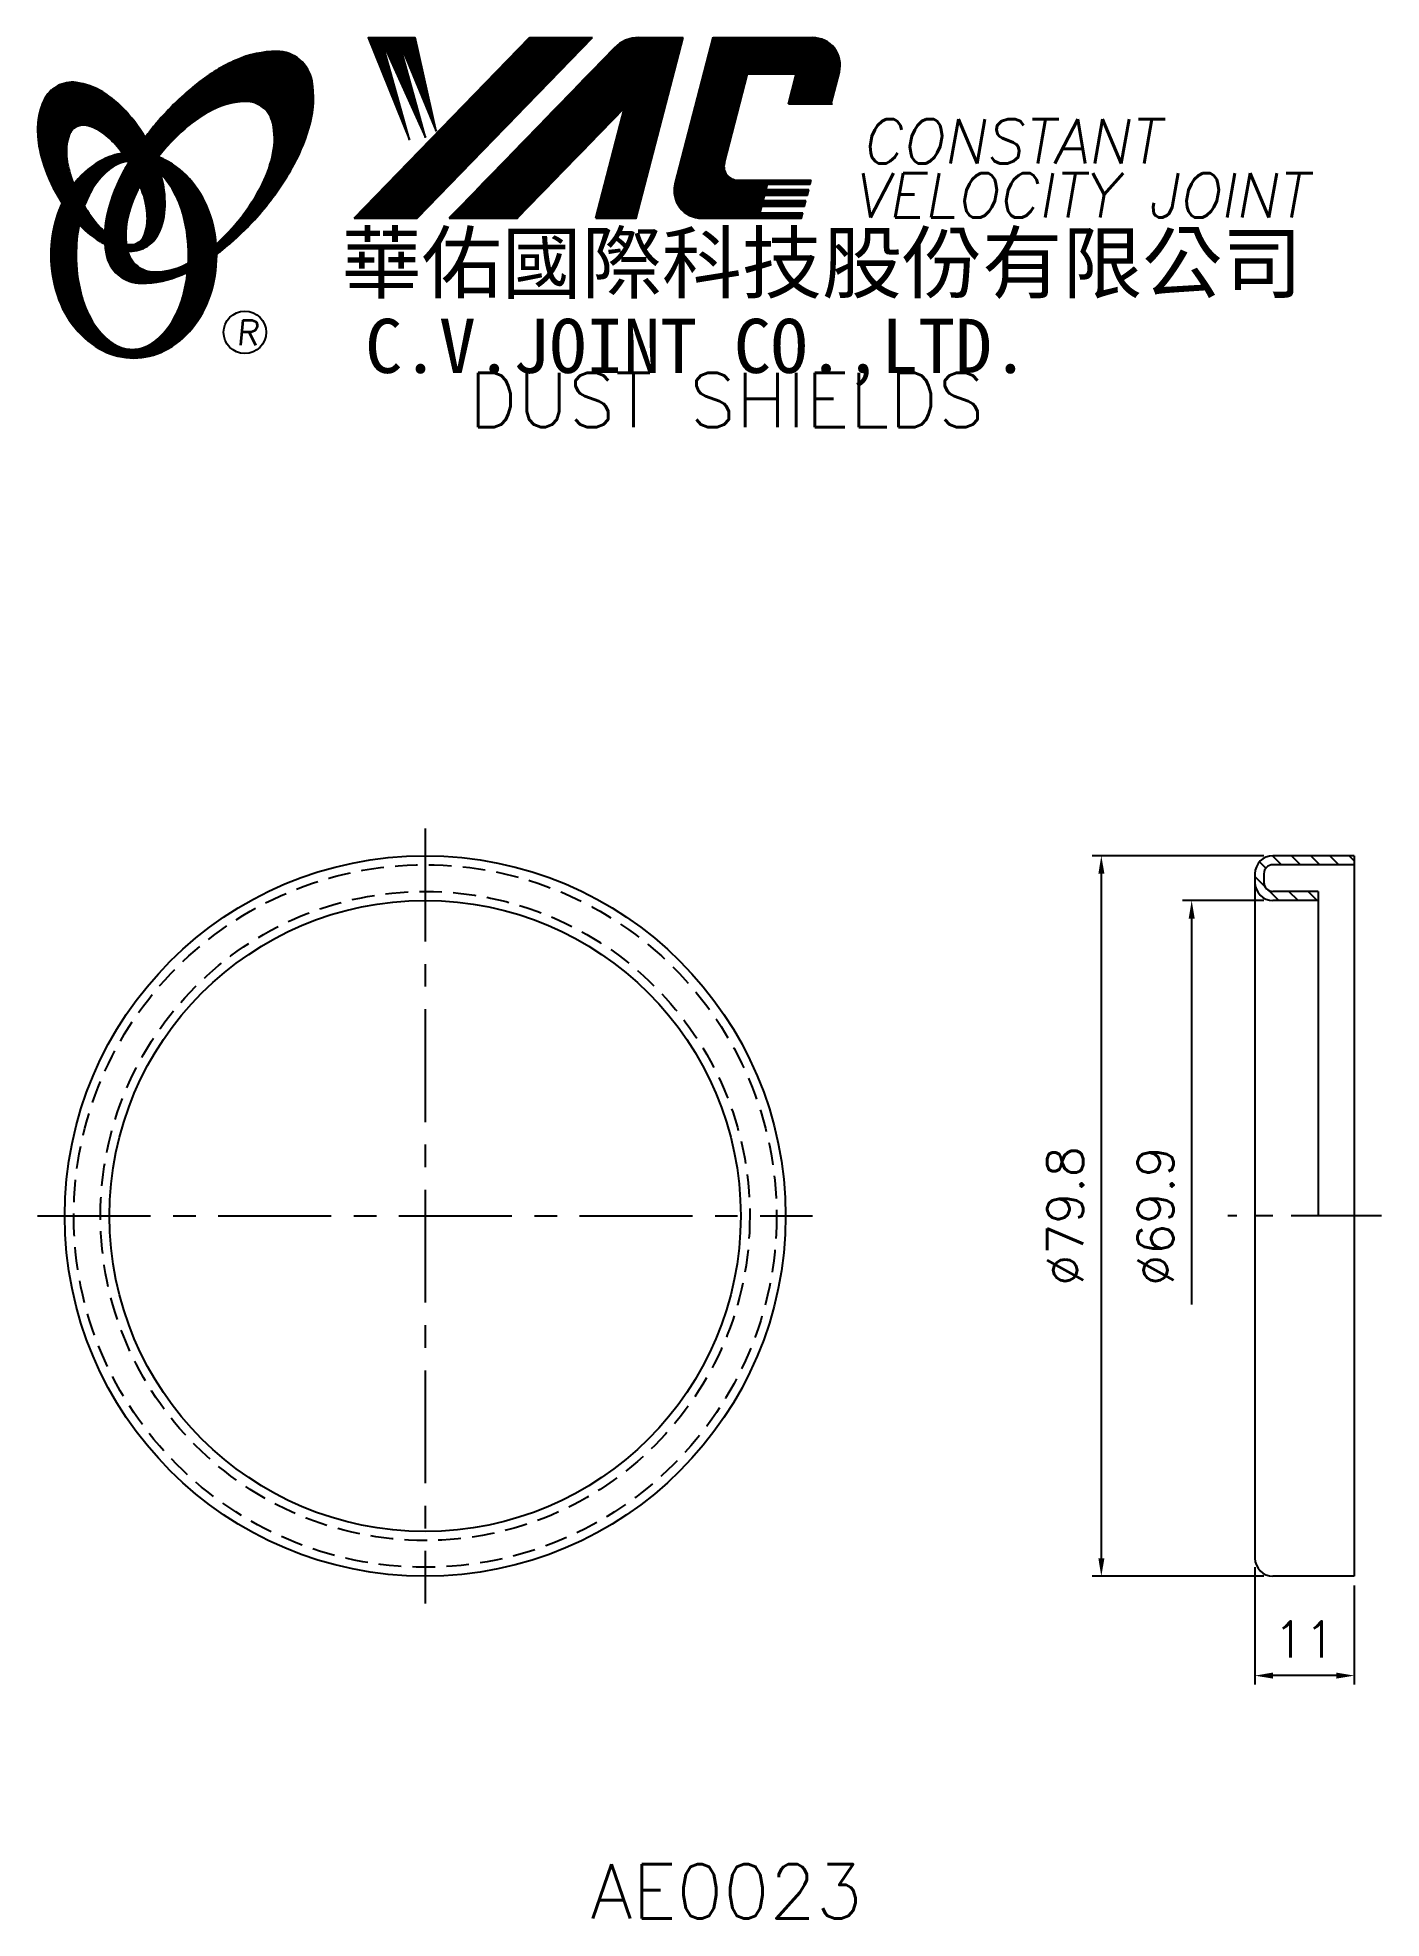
# Model space of a CAD drawing. Extents: x 558 to 707, y 307 to 515.
import ezdxf
from ezdxf.enums import TextEntityAlignment as Align

# ---------------------------------------------------------------- set-up
doc = ezdxf.new("R2010")
doc.units = 0
doc.header["$LTSCALE"] = 10
doc.header["$MEASUREMENT"] = 0
doc.linetypes.add('CENTER', pattern=[2, 1.25, -0.25, 0.25, -0.25])
doc.linetypes.add('HIDDEN', pattern=[0.375, 0.25, -0.125])
doc.layers.get('0').update_dxf_attribs({"linetype": 'CONTINUOUS'})
doc.layers.get('DEFPOINTS').update_dxf_attribs({"linetype": 'CONTINUOUS'})
doc.layers.add('4', color=7, linetype='CONTINUOUS')
doc.styles.add('CHINA', font='KAIU.TTF')
doc.styles.add('ITALICC', font='simplex.shx')
doc.dimstyles.new('STANDARD$0', dxfattribs={"dimtxt": 4, "dimasz": 2, "dimexe": 1, "dimexo": 1, "dimgap": 2, "dimtad": 1, "dimdec": 4, "dimzin": 10, "dimtxsty": 'ITALICC', "dimcen": 2, "dimclrd": 5, "dimclre": 5, "dimclrt": 18, "dimaunit": 1, "dimazin": 3, "dimtp": 0.1, "dimtfac": 0.7, "dimtdec": 4, "dimtmove": 0, "dimatfit": 3, "dimtolj": 1, "dimtzin": 10})
pattern_1 = [(45, (627.864158, 271.601923), (-0.00727476112, 0.00727476112), [])]
pattern_2 = [(45, (459.273613, 307.906333), (-0.00883883476, 0.00883883476), [])]

# ---------------------------------------------------------------- blocks, each defined once
blk = doc.blocks.new('*D4')
at = {"color": 5, "linetype": 'BYBLOCK'}
for p, q in [((694.07, 419.78), (685.07, 419.78)), ((686.07, 417.78), (686.07, 375.03))]:
    blk.add_line(p, q, dxfattribs=at)
blk.add_solid([(685.74, 417.78), (686.41, 417.78), (686.07, 419.78)], dxfattribs=at)
at = {"layer": 'DEFPOINTS', "color": 0, "linetype": 'BYBLOCK'}
for p in [(686.07, 419.78), (695.07, 419.78), (693.07, 349.9)]:
    blk.add_point(p, dxfattribs=at)
at = {"color": 18, "linetype": 'BYBLOCK', "insert": (682.07, 384.84), "char_height": 4, "attachment_point": 5, "rotation": 90, "style": 'ITALICC'}
blk.add_mtext('\\A1;∅69.9', dxfattribs=at)
blk = doc.blocks.new('*D5')
at = {"color": 5, "linetype": 'BYBLOCK'}
for p, q in [((694.07, 424.74), (675.07, 424.74)), ((676.07, 346.94), (676.07, 422.74)), ((694.07, 344.94), (675.07, 344.94))]:
    blk.add_line(p, q, dxfattribs=at)
for points in [[(675.74, 422.74), (676.41, 422.74), (676.07, 424.74)], [(675.74, 346.94), (676.41, 346.94), (676.07, 344.94)]]:
    blk.add_solid(points, dxfattribs=at)
at = {"layer": 'DEFPOINTS', "color": 0, "linetype": 'BYBLOCK'}
for p in [(676.07, 424.74), (695.07, 424.74), (695.07, 344.94)]:
    blk.add_point(p, dxfattribs=at)
at = {"color": 18, "linetype": 'BYBLOCK', "insert": (672.07, 384.84), "char_height": 4, "attachment_point": 5, "rotation": 90, "style": 'ITALICC'}
blk.add_mtext('\\A1;∅79.8', dxfattribs=at)
blk = doc.blocks.new('*D6')
at = {"color": 5, "linetype": 'BYBLOCK'}
for p, q in [((693.07, 345.94), (693.07, 332.94)), ((704.07, 343.94), (704.07, 332.94)), ((702.07, 333.94), (695.07, 333.94))]:
    blk.add_line(p, q, dxfattribs=at)
for points in [[(695.07, 334.28), (695.07, 333.61), (693.07, 333.94)], [(702.07, 334.28), (702.07, 333.61), (704.07, 333.94)]]:
    blk.add_solid(points, dxfattribs=at)
at = {"layer": 'DEFPOINTS', "color": 0, "linetype": 'BYBLOCK'}
for p in [(693.07, 346.94), (704.07, 344.94), (693.07, 333.94)]:
    blk.add_point(p, dxfattribs=at)
at = {"color": 18, "linetype": 'BYBLOCK', "insert": (698.57, 337.94), "char_height": 4, "attachment_point": 5, "style": 'ITALICC'}
blk.add_mtext('\\A1;11', dxfattribs=at)

msp = doc.modelspace()

# ---------------------------------------------------------------- hatches: boundary and pattern name
at = {"layer": '4', "linetype": 'CONTINUOUS'}
h = msp.add_hatch(dxfattribs=at)
h.set_pattern_fill('ANSI31', color=5, scale=0.1, style=0)
h.set_pattern_definition(pattern_2)
h.paths.add_polyline_path([(619.73232, 515.33732), (612.77501, 515.33732), (593.3584, 495.33356), (600.31571, 495.33356)])
h.paths.add_polyline_path([(623.27921, 507.57175), (620.09884, 495.33356), (624.57982, 495.33356), (629.77826, 515.33732), (624.88153, 515.33732, 0.202785967), (622.14746, 514.1809), (603.85332, 495.33356), (611.40024, 495.33356)])
h.paths.add_polyline_path([(636.90632, 511.3389), (642.30004, 511.3389), (641.43102, 507.99488), (646.14784, 507.99488), (647.06455, 511.52245, 0.490800957), (644.11435, 515.33732), (633.08004, 515.33732), (628.87298, 499.14843, 0.490800957), (631.82318, 495.33356), (642.8575, 495.33356), (643.01195, 495.92787), (638.29513, 495.92787), (638.48849, 496.67195), (643.20531, 496.67195), (643.36387, 497.28209), (638.64705, 497.28209), (638.80829, 497.90256), (643.52512, 497.90256), (643.6813, 498.50355), (638.96448, 498.50355), (639.12128, 499.10693), (643.8381, 499.10693), (643.95483, 499.55612), (635.81508, 499.55612, -0.490800957), (634.33998, 501.46356)])
h = msp.add_hatch(dxfattribs=at)
h.set_pattern_fill('ANSI31', color=1, scale=0.1, style=0)
h.set_pattern_definition(pattern_2)
h.paths.add_polyline_path([(600.09038, 515.33732), (594.91305, 515.33732), (599.48382, 504.03358), (596.41788, 514.99156), (601.25262, 504.26924), (598.30461, 514.99156), (602.43183, 504.9762)])
h = msp.add_hatch(dxfattribs=at)
h.set_pattern_fill('ANSI31', color=5, scale=0.082305, style=0)
h.set_pattern_definition([(45, (459.273613, 307.906333), (-0.00727476112, 0.00727476112), [])])
h.paths.add_polyline_path([(581.30908, 508.27484, -0.172879177), (583.25056, 507.61627, -0.172879177), (584.33785, 505.87822, -0.104527385), (584.36563, 502.55003, -0.065680101), (583.1961, 499.14807, -0.051823203), (580.75568, 495.30568, -0.044272532), (578.08071, 492.47935, -0.020203161), (578.13429, 491.34143, 0.006517006), (578.53884, 491.65351, 0.049863361), (583.09227, 496.06657, 0.049863361), (586.68191, 501.29373, 0.063682799), (588.50295, 505.92108, 0.103597411), (588.69225, 510.50505, 0.177892575), (587.34364, 512.87533, 0.177892575), (584.78125, 513.80866, 0.103597411), (580.29345, 512.85561, 0.063682799), (576.03571, 510.28654, 0.049863361), (571.48228, 505.87347, 0.016070017), (570.21159, 504.26716, -0.007061632), (570.45887, 503.83013, -0.031648676), (571.41145, 501.79355, -0.008069351), (571.84336, 502.35787, -0.051823203), (575.02173, 505.61632, -0.065680101), (578.06366, 507.53667, -0.104527385)])
h.paths.add_polyline_path([(568.23341, 495.11352, -0.065680101), (569.40295, 498.51547, -0.006063428), (569.64689, 498.99049, 0.027613469), (568.92005, 500.57856, 0.017011252), (568.38663, 501.51354, 0.007829282), (567.89265, 500.64631, 0.063682799), (566.0716, 496.01896, 0.103597411), (565.8823, 491.43499, 0.177892575), (567.23091, 489.06471, 0.177892575), (569.7933, 488.13139, 0.103597411), (574.2811, 489.08443, 0.008811776), (574.90807, 489.37451, 0.013922709), (574.98539, 490.34432, -0.009086703), (574.53538, 490.12687, -0.104527385), (571.28996, 489.38871, -0.172879177), (569.34848, 490.04728, -0.172879177), (568.26119, 491.78533, -0.104527385)])
h = msp.add_hatch(dxfattribs=at)
h.set_pattern_fill('ANSI31', color=3, scale=0.082305, style=0)
h.set_pattern_definition(pattern_1)
h.paths.add_polyline_path([(565.51258, 509.32567, 0.106488277), (562.5707, 510.36425, 0.158297415), (560.4805, 509.9692, 0.158297415), (559.02117, 508.42151, 0.106488277), (558.31036, 505.38375, 0.071723199), (558.7284, 502.07079, 0.058080454), (560.27339, 498.2554, 0.058080454), (562.65443, 494.89761, 0.071723199), (565.21967, 492.75986, 0.020895977), (565.75986, 492.45787, -0.030777155), (565.74395, 493.83409, -0.042059526), (564.6476, 494.99685, -0.04691039), (563.02843, 497.478, -0.04691039), (561.90015, 500.21748, -0.060581117), (561.49805, 502.47955, -0.10187153), (561.80967, 504.56775, -0.185892489), (562.58976, 505.4594, -0.185892489), (563.7664, 505.59752, -0.10187153), (565.66405, 504.67198, -0.060581117), (567.30089, 503.05971, -0.04691039), (568.92005, 500.57856, -0.04691039), (570.04833, 497.83907, -0.060581117), (570.45043, 495.57701, -0.10187153), (570.13881, 493.48881, -0.185892489), (569.35872, 492.59716, -0.185892489), (568.18208, 492.45904, -0.002013383), (568.14128, 492.46967, 0.021593804), (568.26119, 491.78533, 0.006477741), (568.2792, 491.70829, 0.14950097), (570.25175, 492.11633, 0.158297415), (571.71108, 493.66402, 0.106488277), (572.4219, 496.70179, 0.071723199), (572.00385, 500.01474, 0.058080454), (570.45887, 503.83013, 0.058080454), (568.07782, 507.18792, 0.071723199)])
h = msp.add_hatch(dxfattribs=at)
h.set_pattern_fill('ANSI31', color=1, scale=0.082305, style=0)
h.set_pattern_definition(pattern_1)
h.paths.add_polyline_path([(566.6062, 501.00222, -0.120168026), (568.298, 501.65561, 0.016865385), (567.69823, 502.53835, 0.076648372), (565.54201, 501.81944, 0.104809576), (562.45755, 499.30634, 0.005838257), (562.29061, 499.09413, 0.028089978), (563.02843, 497.478, 0.014237292), (563.47056, 496.69295, -0.045767751), (564.39574, 498.6298, -0.106890197)])
h.paths.add_polyline_path([(562.57484, 491.24761, -0.048711043), (562.90494, 494.62794, -0.007865741), (562.65443, 494.89761, -0.037695478), (561.01856, 497.01637, 0.03042545), (560.49323, 495.7124, 0.080710289), (559.7678, 491.24761, 0.080710289), (560.49323, 486.78281, 0.089265679), (562.45755, 483.18887, 0.104809576), (565.54201, 480.67577, 0.11926607), (568.9512, 479.85084, 0.11926607), (572.36039, 480.67577, 0.104809576), (575.44485, 483.18887, 0.089265679), (577.40917, 486.78281, 0.080710289), (578.13461, 491.24761, 0.080710289), (577.40917, 495.7124, 0.089265679), (575.44485, 499.30634, 0.104809576), (572.36039, 501.81944, 0.025513357), (571.66716, 502.13219, 0.004818181), (571.41145, 501.79355, -0.023722145), (571.95267, 500.1968, -0.065307489), (573.18785, 498.6298, -0.073950765), (574.5003, 495.43207, -0.060532391), (575.00876, 491.24761, -0.060532391), (574.5003, 487.06314, -0.073950765), (573.18785, 483.86541, -0.106890197), (570.97739, 481.49299, -0.153118262), (568.7918, 480.80761, -0.153118262), (566.6062, 481.49299, -0.106890197), (564.39574, 483.86541, -0.073950765), (563.08329, 487.06314, -0.060532391)])
h = msp.add_hatch(dxfattribs=at)
h.set_pattern_fill('ANSI31', color=5, scale=12, angle=90, style=0)
h.set_pattern_definition([(135, (437.3211, 306.9526), (-1.06066, -1.06066), [])])
h.paths.add_polyline_path([(695.07269, 420.78322, -0.414213562), (694.07269, 421.78322), (694.07269, 422.74322, -0.414213562), (695.07269, 423.74322), (704.07269, 423.74322), (704.07269, 424.74322), (695.07269, 424.74322, 0.414213562), (693.07269, 422.74322), (693.07269, 421.78322, 0.414213562), (695.07269, 419.78322), (700.07269, 419.78322), (700.07269, 420.78322)])

# ---------------------------------------------------------------- linework, layer by layer
at = {"layer": '4', "color": 5, "linetype": 'CONTINUOUS'}
for p, q in [((593.3584, 495.33356), (612.77501, 515.33732)), ((600.31571, 495.33356), (619.73232, 515.33732)), ((612.77501, 515.33732), (619.73232, 515.33732)), ((624.57982, 495.33356), (629.77826, 515.33732)), ((624.88153, 515.33732), (629.77826, 515.33732)), ((628.87298, 499.14843), (633.08004, 515.33732)), ((633.08004, 515.33732), (644.11435, 515.33732)), ((603.85332, 495.33356), (622.14746, 514.1809)), ((634.33998, 501.46356), (636.90632, 511.3389)), ((636.90632, 511.3389), (642.30004, 511.3389)), ((641.43102, 507.99488), (642.30004, 511.3389)), ((646.14784, 507.99488), (647.06455, 511.52245)), ((611.40024, 495.33356), (623.27921, 507.57175)), ((620.09884, 495.33356), (623.27921, 507.57175)), ((641.43102, 507.99488), (646.29827, 507.99488)), ((635.81508, 499.55612), (643.95483, 499.55612)), ((638.64705, 497.28209), (638.80829, 497.90256)), ((638.80829, 497.90256), (643.52512, 497.90256)), ((638.96448, 498.50355), (639.12128, 499.10693)), ((638.96448, 498.50355), (643.6813, 498.50355)), ((639.12128, 499.10693), (643.8381, 499.10693)), ((643.52512, 497.90256), (643.6813, 498.50355)), ((643.8381, 499.10693), (643.95483, 499.55612)), ((638.29513, 495.92787), (638.48849, 496.67195)), ((638.29513, 495.92787), (643.01195, 495.92787)), ((638.48849, 496.67195), (643.20531, 496.67195)), ((638.64705, 497.28209), (643.36387, 497.28209)), ((642.8575, 495.33356), (643.01195, 495.92787)), ((643.20531, 496.67195), (643.36387, 497.28209)), ((593.3584, 495.33356), (600.31571, 495.33356)), ((603.85332, 495.33356), (611.40024, 495.33356)), ((620.09884, 495.33356), (624.57982, 495.33356)), ((631.82318, 495.33356), (642.8575, 495.33356))]:
    msp.add_line(p, q, dxfattribs=at)
at = {"layer": '4', "color": 1, "linetype": 'CONTINUOUS'}
for p, q in [((594.91305, 515.33732), (599.48382, 504.03358)), ((594.91305, 515.33732), (600.09038, 515.33732)), ((599.48382, 504.03358), (596.41788, 514.99156)), ((596.41788, 514.99156), (601.25262, 504.26924)), ((601.25262, 504.26924), (598.30461, 514.99156)), ((598.30461, 514.99156), (602.43183, 504.9762)), ((602.43183, 504.9762), (600.09038, 515.33732))]:
    msp.add_line(p, q, dxfattribs=at)
at = {"layer": '4', "color": 5, "linetype": 'CENTER'}
for p, q in [((601.20853, 427.74322), (601.20853, 341.94322)), ((558.30853, 384.84322), (644.10853, 384.84322))]:
    msp.add_line(p, q, dxfattribs=at)
at = {"layer": '4', "color": 7, "linetype": 'CONTINUOUS'}
for p, q in [((704.07269, 424.74322), (695.07269, 424.74322)), ((704.07269, 423.74322), (695.07269, 423.74322)), ((704.07269, 424.74322), (704.07269, 344.94322)), ((693.07269, 422.74322), (693.07269, 346.94322)), ((693.07269, 422.74322), (693.07269, 421.78322)), ((694.07269, 422.74322), (694.07269, 421.78322)), ((700.07269, 420.78322), (695.07269, 420.78322)), ((700.07269, 420.78322), (700.07269, 384.84322)), ((700.07269, 419.78322), (695.07269, 419.78322)), ((704.07269, 344.94322), (695.07269, 344.94322))]:
    msp.add_line(p, q, dxfattribs=at)
at = {"layer": '4', "color": 5, "linetype": 'CENTER', "ltscale": 0.8}
msp.add_line((707.07269, 384.84322), (690.07269, 384.84322), dxfattribs=at)
at = {"layer": '4', "color": 5, "linetype": 'CONTINUOUS'}
for points in [[(578.13429, 491.34143, 0.006517006), (578.53884, 491.65351, 0.049863361), (583.09227, 496.06657, 0.049863361), (586.68191, 501.29373, 0.063682799), (588.50295, 505.92108, 0.103597411), (588.69225, 510.50505, 0.177892575), (587.34364, 512.87533, 0.177892575), (584.78125, 513.80866, 0.103597411), (580.29345, 512.85561, 0.063682799), (576.03571, 510.28654, 0.049863361), (571.48228, 505.87347, 0.016070017), (570.21159, 504.26716)], [(578.08071, 492.47935, 0.044272532), (580.75568, 495.30568, 0.051823203), (583.1961, 499.14807, 0.065680101), (584.36563, 502.55003, 0.104527385), (584.33785, 505.87822, 0.172879177), (583.25056, 507.61627, 0.172879177), (581.30908, 508.27484, 0.104527385), (578.06366, 507.53667, 0.065680101), (575.02173, 505.61632, 0.051823203), (571.84336, 502.35787, 0.008069351), (571.41145, 501.79355)], [(568.38663, 501.51354, 0.007829282), (567.89265, 500.64631, 0.063682799), (566.0716, 496.01896, 0.103597411), (565.8823, 491.43499, 0.177892575), (567.23091, 489.06471, 0.177892575), (569.7933, 488.13139, 0.103597411), (574.2811, 489.08443, 0.008811776), (574.90807, 489.37451, 0.008811776)], [(569.64689, 498.99049, 0.006063428), (569.40295, 498.51547, 0.065680101), (568.23341, 495.11352, 0.104527385), (568.26119, 491.78533, 0.172879177), (569.34848, 490.04728, 0.172879177), (571.28996, 489.38871, 0.104527385), (574.53538, 490.12687, 0.009086703), (574.98539, 490.34432, 0.009086703)]]:
    msp.add_lwpolyline(points, format="xyb", dxfattribs=at)
at = {"layer": '4', "color": 3, "linetype": 'CONTINUOUS'}
for points in [[(568.2792, 491.70829, 0.14950097), (570.25175, 492.11633, 0.158297415), (571.71108, 493.66402, 0.106488277), (572.4219, 496.70179, 0.071723199), (572.00385, 500.01474, 0.058080454), (570.45887, 503.83013, 0.058080454), (568.07782, 507.18792, 0.071723199), (565.51258, 509.32567, 0.106488277), (562.5707, 510.36425, 0.158297415), (560.4805, 509.9692, 0.158297415), (559.02117, 508.42151, 0.106488277), (558.31036, 505.38375, 0.071723199), (558.7284, 502.07079, 0.058080454), (560.27339, 498.2554, 0.058080454), (562.65443, 494.89761, 0.071723199), (565.21967, 492.75986, 0.020895977), (565.75986, 492.45787, 0.020895977)], [(568.14128, 492.46967, 0.002013383), (568.18208, 492.45904, 0.185892489), (569.35872, 492.59716, 0.185892489), (570.13881, 493.48881, 0.10187153), (570.45043, 495.57701, 0.060581117), (570.04833, 497.83907, 0.04691039), (568.92005, 500.57856, 0.04691039), (567.30089, 503.05971, 0.060581117), (565.66405, 504.67198, 0.10187153), (563.7664, 505.59752, 0.185892489), (562.58976, 505.4594, 0.185892489), (561.80967, 504.56775, 0.10187153), (561.49805, 502.47955, 0.060581117), (561.90015, 500.21748, 0.04691039), (563.02843, 497.478, 0.04691039), (564.6476, 494.99685, 0.042059526), (565.74395, 493.83409, 0.042059526)]]:
    msp.add_lwpolyline(points, format="xyb", dxfattribs=at)
at = {"layer": '4', "color": 1, "linetype": 'CONTINUOUS'}
for points in [[(561.01856, 497.01637, 0.03042545), (560.49323, 495.7124, 0.080710289), (559.7678, 491.24761, 0.080710289), (560.49323, 486.78281, 0.089265679), (562.45755, 483.18887, 0.104809576), (565.54201, 480.67577, 0.11926607), (568.9512, 479.85084, 0.11926607), (572.36039, 480.67577, 0.104809576), (575.44485, 483.18887, 0.089265679), (577.40917, 486.78281, 0.080710289), (578.13461, 491.24761, 0.080710289), (577.40917, 495.7124, 0.089265679), (575.44485, 499.30634, 0.104809576), (572.36039, 501.81944, 0.025513357), (571.66716, 502.13219, 0.025513357)], [(567.69823, 502.53835, 0.076648372), (565.54201, 501.81944, 0.104809576), (562.45755, 499.30634, 0.005838257), (562.29061, 499.09413, 0.005838257)], [(562.90494, 494.62794, 0.048711043), (562.57484, 491.24761, 0.060532391), (563.08329, 487.06314, 0.073950765), (564.39574, 483.86541, 0.106890197), (566.6062, 481.49299, 0.153118262), (568.7918, 480.80761, 0.153118262), (570.97739, 481.49299, 0.106890197), (573.18785, 483.86541, 0.073950765), (574.5003, 487.06314, 0.060532391), (575.00876, 491.24761, 0.060532391), (574.5003, 495.43207, 0.073950765), (573.18785, 498.6298, 0.065307489), (571.95267, 500.1968)], [(568.298, 501.65561, 0.120168026), (566.6062, 501.00222, 0.106890197), (564.39574, 498.6298, 0.045767751), (563.47056, 496.69295, 0.045767751)]]:
    msp.add_lwpolyline(points, format="xyb", dxfattribs=at)
at = {"layer": '4', "color": 5, "linetype": 'CONTINUOUS'}
msp.add_circle((581.25544, 482.70189), 2.35282, dxfattribs=at)
at = {"layer": '4', "color": 7, "linetype": 'CONTINUOUS'}
for radius in [39.9, 34.94]:
    msp.add_circle((601.20853, 384.84322), radius, dxfattribs=at)
at = {"layer": '4', "color": 5, "linetype": 'HIDDEN'}
for radius in [38.9, 35.94]:
    msp.add_circle((601.20853, 384.84322), radius, dxfattribs=at)
at = {"layer": '4', "color": 5, "linetype": 'CONTINUOUS'}
for centre, radius, start, end in [((624.88153, 511.52708), 3.81024, 90, 135.8533387), ((644.11435, 512.28912), 3.04819, 345.4326059, 90), ((635.81508, 501.08022), 1.5241, 165.4326059, 270), ((631.82318, 498.38175), 3.04819, 165.4326059, 270)]:
    msp.add_arc(centre, radius, start, end, dxfattribs=at)
at = {"layer": '4', "color": 7, "linetype": 'CONTINUOUS'}
for centre, radius, start, end in [((695.07269, 422.74322), 2, 90, 180), ((695.07269, 422.74322), 1, 90, 180), ((695.07269, 421.78322), 2, 180, 270), ((695.07269, 421.78322), 1, 180, 270), ((695.07269, 346.94322), 2, 180, 270)]:
    msp.add_arc(centre, radius, start, end, dxfattribs=at)
msp.add_point((700.07269, 419.78322), dxfattribs=at)

# ---------------------------------------------------------------- texts
at = {"layer": '4', "color": 5, "linetype": 'CONTINUOUS', "style": 'ITALICC'}
for s, height, oblique, p in [('CONSTANT', 4.9, 10, (649.50722, 501.40402)), ('VELOCITY JOINT', 4.9, 10, (648.62899, 495.40864)), ('R', 2.75625, 5, (580.29675, 481.29228))]:
    msp.add_text(s, height=height, dxfattribs=dict(at, oblique=oblique)).set_placement(p)
at = {"layer": '4', "color": 7, "linetype": 'CONTINUOUS', "style": 'CHINA'}
for s, height, p in [('華佑國際科技股份有限公司', 6.5, (591.94505, 487.14371)), ('C.V.JOINT CO.,LTD.', 6, (594.57368, 478.19749))]:
    msp.add_text(s, height=height, dxfattribs=at).set_placement(p)
at = {"layer": '4', "color": 18, "linetype": 'CONTINUOUS', "style": 'ITALICC'}
for s, p in [('DUST SHIELDS', (634.57641, 472.20467)), ('AE0023', (634.57641, 307.05728))]:
    msp.add_text(s, height=6, dxfattribs=at).set_placement(p, align=Align.CENTER)

# ---------------------------------------------------------------- dimensions: what is measured, and where the dimension line sits
at = {"layer": '4', "color": 7, "linetype": 'CONTINUOUS'}
dim = msp.add_linear_dim(base=(676.07272, 424.74322), p1=(695.07269, 344.94322), p2=(695.07269, 424.74322), angle=90, text='%%C79.8', dimstyle='STANDARD$0', dxfattribs=at)
dim.commit()
dim.dimension.update_dxf_attribs({"geometry": '*D5', "text_midpoint": (672.07272, 384.84322)})
dim = msp.add_linear_dim(base=(686.07269, 419.78322), p1=(693.07269, 349.90322), p2=(695.07269, 419.78322), angle=90, text='%%C69.9', dimstyle='STANDARD$0', override={"dimcen": -2, "dimse1": 1, "dimsd1": 1}, dxfattribs=at)
dim.commit()
dim.dimension.update_dxf_attribs({"geometry": '*D4', "text_midpoint": (682.07269, 384.84322)})
dim = msp.add_linear_dim(base=(693.07269, 333.94325), p1=(704.07269, 344.94322), p2=(693.07269, 346.94322), text='11', dimstyle='STANDARD$0', dxfattribs=at)
dim.commit()
dim.dimension.update_dxf_attribs({"geometry": '*D6', "text_midpoint": (698.57269, 337.94325)})

doc.saveas('drawing.dxf')
